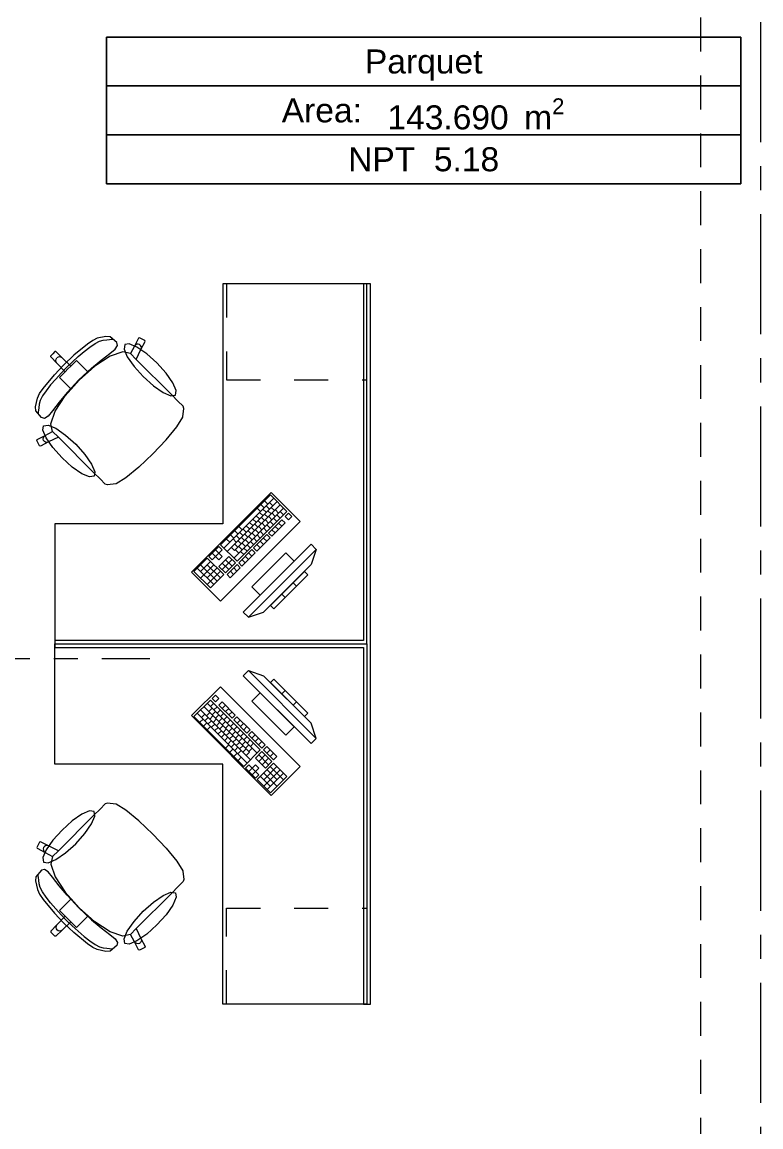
# Model space of a CAD drawing. Header units: inches. Extents: x -38 to 5698, y -33 to 92.
# Drawn here: x 105.743 to 108.82, y 18.95 to 23.55 of the extents above; entities that cross this region are included whole.
import ezdxf

# ---------------------------------------------------------------- set-up
doc = ezdxf.new("R2010")
doc.units = ezdxf.units.IN
doc.header["$MEASUREMENT"] = 0
for name, pattern in [('Hidden Line', [0.195611, 0.141111, -0.0545]), ('Punto & Raya', [0.65, 0.5, -0.075, 0, -0.075]), ('Rayas', [0.282222, 0.141111, -0.141111])]:
    doc.linetypes.add(name, pattern=pattern)
for name, color, linetype in [('02 _ ARQ _ ALB _ Ejes Generales', 7, 'Continuous'), ('02 _ ARQ _ ZON _ Espacio.3D', 7, 'Continuous'), ('08 _ STR _ EXT _ 09 Vigas', 7, 'Continuous'), ('Interior - Mobiliario', 7, 'Continuous')]:
    doc.layers.add(name, color=color, linetype=linetype)
doc.styles.add('Estilo_Generado_7', font='swisse.ttf')

msp = doc.modelspace()

# ---------------------------------------------------------------- linework, layer by layer
at = {"layer": '02 _ ARQ _ ALB _ Ejes Generales', "color": 252, "linetype": 'Punto & Raya', "lineweight": 13}
for p, q in [((108.82, 3.05), (108.82, 44.9)), ((105.2749, 20.9), (106.2749, 20.9))]:
    msp.add_line(p, q, dxfattribs=at)
at = {"layer": '02 _ ARQ _ ZON _ Espacio.3D', "color": 252, "linetype": 'Continuous', "lineweight": 13}
for p, q in [((108.7362, 23.4878), (106.0948, 23.4878)), ((106.0948, 23.4878), (106.0948, 22.8771)), ((106.0948, 23.4878), (108.7362, 23.4878)), ((106.0948, 23.2842), (106.0948, 23.4878)), ((108.7362, 22.8771), (108.7362, 23.4878)), ((108.7362, 23.4878), (108.7362, 23.2842)), ((108.7362, 23.2842), (106.0948, 23.2842)), ((106.0948, 23.2842), (108.7362, 23.2842)), ((106.0948, 23.0807), (106.0948, 23.2842)), ((108.7362, 23.2842), (108.7362, 23.0807)), ((108.7362, 23.0807), (106.0948, 23.0807)), ((106.0948, 23.0807), (108.7362, 23.0807)), ((106.0948, 22.8771), (106.0948, 23.0807)), ((108.7362, 23.0807), (108.7362, 22.8771)), ((106.0948, 22.8771), (108.7362, 22.8771)), ((108.7362, 22.8771), (106.0948, 22.8771))]:
    msp.add_line(p, q, dxfattribs=at)
at = {"layer": '08 _ STR _ EXT _ 09 Vigas', "color": 251, "linetype": 'Hidden Line', "lineweight": 13}
msp.add_line((108.57, 17.4), (108.57, 29.7), dxfattribs=at)
at = {"layer": 'Interior - Mobiliario', "color": 175, "linetype": 'Rayas', "lineweight": 13}
for p, q in [((106.5943, 22.4607), (106.5943, 22.0607)), ((106.5943, 22.0607), (107.1793, 22.0607)), ((106.5943, 19.4607), (106.5943, 19.8607)), ((106.5943, 19.8607), (107.1793, 19.8607))]:
    msp.add_line(p, q, dxfattribs=at)
at = {"layer": 'Interior - Mobiliario', "color": 175, "linetype": 'Continuous', "lineweight": 13}
for p, q in [((107.1943, 22.4607), (107.1643, 22.4607)), ((107.1643, 22.4607), (107.1643, 20.9757)), ((107.1943, 20.9757), (107.1943, 22.4607)), ((106.0371, 22.2244), (106.0154, 22.2095)), ((106.0563, 22.2334), (106.0371, 22.2244)), ((106.0467, 22.2118), (106.0655, 22.2217)), ((106.0924, 22.2411), (106.0563, 22.2334)), ((106.0655, 22.2217), (106.0803, 22.2256)), ((106.0803, 22.2256), (106.0957, 22.2268)), ((106.1092, 22.2392), (106.0924, 22.2411)), ((106.0957, 22.2268), (106.1064, 22.2288)), ((106.1064, 22.2288), (106.1145, 22.2296)), ((106.137, 22.2161), (106.1092, 22.2392)), ((106.1145, 22.2296), (106.119, 22.2304)), ((106.2284, 22.2341), (106.2114, 22.201)), ((106.2325, 22.2354), (106.2284, 22.2341)), ((106.2538, 22.2246), (106.2325, 22.2354)), ((106.2381, 22.1874), (106.2551, 22.2205)), ((106.2551, 22.2205), (106.2538, 22.2246)), ((105.8792, 22.1779), (105.8707, 22.1693)), ((105.8834, 22.1779), (105.8792, 22.1779)), ((105.9095, 22.1518), (105.8834, 22.1779)), ((106.0154, 22.2095), (105.9587, 22.1627)), ((105.9763, 22.1572), (106.001, 22.1783)), ((106.001, 22.1783), (106.0248, 22.1969)), ((106.0248, 22.1969), (106.0467, 22.2118)), ((106.1082, 22.1702), (106.1304, 22.1888)), ((106.1622, 22.1774), (106.1102, 22.1591)), ((106.1304, 22.1888), (106.1405, 22.2031)), ((106.1405, 22.2031), (106.137, 22.2161)), ((106.1941, 22.17), (106.1622, 22.1774)), ((106.2114, 22.201), (106.1941, 22.17)), ((106.2151, 22.2056), (106.2114, 22.201)), ((106.2202, 22.2085), (106.2151, 22.2056)), ((106.2186, 22.1457), (106.2381, 22.1874)), ((106.226, 22.2092), (106.2202, 22.2085)), ((106.2317, 22.2076), (106.226, 22.2092)), ((106.2363, 22.204), (106.2317, 22.2076)), ((106.2391, 22.1989), (106.2363, 22.204)), ((106.2381, 22.1874), (106.2398, 22.1931)), ((106.2398, 22.1931), (106.2391, 22.1989)), ((105.8621, 22.1608), (105.8707, 22.1693)), ((105.8621, 22.1565), (105.8621, 22.1608)), ((105.8882, 22.1305), (105.8621, 22.1565)), ((105.8838, 22.1411), (105.885, 22.1468)), ((105.885, 22.1353), (105.8838, 22.1411)), ((105.885, 22.1468), (105.8883, 22.1517)), ((105.8882, 22.1305), (105.885, 22.1353)), ((105.9222, 22.0939), (105.8882, 22.1305)), ((105.8932, 22.155), (105.8883, 22.1517)), ((105.8989, 22.1562), (105.8932, 22.155)), ((105.9047, 22.155), (105.8989, 22.1562)), ((105.9095, 22.1518), (105.9047, 22.155)), ((105.9461, 22.1178), (105.9095, 22.1518)), ((105.9587, 22.1627), (105.9165, 22.1235)), ((105.9282, 22.1118), (105.9517, 22.1346)), ((105.9697, 22.1415), (105.9461, 22.1178)), ((105.9517, 22.1346), (105.9763, 22.1572)), ((105.9909, 22.1203), (105.9697, 22.1415)), ((106.0327, 22.1096), (106.072, 22.1423)), ((106.1102, 22.1591), (106.0464, 22.1177)), ((106.072, 22.1423), (106.1082, 22.1702)), ((106.1943, 22.1699), (106.1941, 22.17)), ((106.1943, 22.1699), (106.2186, 22.1457)), ((106.3664, 21.9978), (106.2186, 22.1457)), ((105.8305, 22.0246), (105.8773, 22.0813)), ((105.8773, 22.0813), (105.9165, 22.1235)), ((105.9054, 22.0883), (105.8828, 22.0637)), ((105.8985, 22.0703), (105.9222, 22.0939)), ((105.9282, 22.1118), (105.9054, 22.0883)), ((105.9222, 22.0939), (105.9341, 22.1059)), ((105.9461, 22.1178), (105.9341, 22.1059)), ((105.9799, 22.0601), (106.0327, 22.1096)), ((106.0182, 22.0929), (105.9804, 22.0596)), ((106.0182, 22.0929), (105.9909, 22.1203)), ((106.0464, 22.1177), (106.0182, 22.0929)), ((105.8617, 22.039), (105.8431, 22.0151)), ((105.8828, 22.0637), (105.8617, 22.039)), ((105.9197, 22.0491), (105.8985, 22.0703)), ((105.9471, 22.0218), (105.9197, 22.0491)), ((105.9799, 22.0601), (105.9304, 22.0073)), ((105.9471, 22.0218), (105.9804, 22.0596)), ((105.8066, 21.9837), (105.8156, 22.0029)), ((105.8156, 22.0029), (105.8305, 22.0246)), ((105.8282, 21.9933), (105.8183, 21.9745)), ((105.8431, 22.0151), (105.8282, 21.9933)), ((105.8809, 21.9298), (105.9223, 21.9936)), ((105.9304, 22.0073), (105.8977, 21.968)), ((105.9223, 21.9936), (105.9471, 22.0218)), ((106.3919, 21.9723), (106.3664, 21.9978)), ((105.7989, 21.9476), (105.8066, 21.9837)), ((105.8008, 21.9308), (105.7989, 21.9476)), ((105.8132, 21.9443), (105.8112, 21.9336)), ((105.8144, 21.9597), (105.8132, 21.9443)), ((105.8183, 21.9745), (105.8144, 21.9597)), ((105.8977, 21.968), (105.8698, 21.9318)), ((106.4139, 21.9504), (106.3919, 21.9723)), ((106.4167, 21.9411), (106.4139, 21.9504)), ((105.8239, 21.903), (105.8008, 21.9308)), ((105.8104, 21.9255), (105.8096, 21.921)), ((105.8112, 21.9336), (105.8104, 21.9255)), ((105.8369, 21.8995), (105.8239, 21.903)), ((105.8512, 21.9096), (105.8369, 21.8995)), ((105.8698, 21.9318), (105.8512, 21.9096)), ((105.8626, 21.8778), (105.8809, 21.9298)), ((106.3869, 21.865), (106.4119, 21.905)), ((106.4119, 21.905), (106.4128, 21.9071)), ((106.4128, 21.9071), (106.4167, 21.9411)), ((105.87, 21.8459), (105.8626, 21.8778)), ((106.3434, 21.8113), (106.3869, 21.865)), ((105.8046, 21.8075), (105.8059, 21.8116)), ((105.8154, 21.7862), (105.8046, 21.8075)), ((105.8059, 21.8116), (105.839, 21.8286)), ((105.8308, 21.814), (105.8315, 21.8198)), ((105.8324, 21.8083), (105.8308, 21.814)), ((105.8315, 21.8198), (105.8344, 21.8249)), ((105.836, 21.8037), (105.8324, 21.8083)), ((105.8344, 21.8249), (105.839, 21.8286)), ((105.839, 21.8286), (105.87, 21.8459)), ((105.8943, 21.8214), (105.8526, 21.8019)), ((105.8701, 21.8457), (105.87, 21.8459)), ((105.8701, 21.8457), (105.8943, 21.8214)), ((106.0422, 21.6736), (105.8943, 21.8214)), ((106.2879, 21.7521), (106.3427, 21.8105)), ((106.3427, 21.8105), (106.3434, 21.8113)), ((105.8195, 21.7849), (105.8154, 21.7862)), ((105.8526, 21.8019), (105.8195, 21.7849)), ((105.8411, 21.8009), (105.836, 21.8037)), ((105.8469, 21.8002), (105.8411, 21.8009)), ((105.8526, 21.8019), (105.8469, 21.8002)), ((106.2879, 21.7521), (106.2295, 21.6973)), ((106.0677, 21.6481), (106.0422, 21.6736)), ((106.2287, 21.6966), (106.175, 21.6531)), ((106.2295, 21.6973), (106.2287, 21.6966)), ((106.0896, 21.6261), (106.0677, 21.6481)), ((106.0989, 21.6232), (106.0896, 21.6261)), ((106.1328, 21.6272), (106.0989, 21.6232)), ((106.135, 21.6281), (106.1328, 21.6272)), ((106.175, 21.6531), (106.135, 21.6281)), ((106.7773, 21.5812), (106.5696, 21.3735)), ((106.8459, 21.5126), (106.7773, 21.5812)), ((106.791, 21.5675), (106.5833, 21.3598)), ((106.8047, 21.5538), (106.597, 21.3461)), ((106.8184, 21.5401), (106.628, 21.3497)), ((106.7375, 21.5414), (106.7512, 21.5277)), ((106.7531, 21.557), (106.7668, 21.5433)), ((106.7598, 21.5363), (106.7736, 21.5226)), ((106.7737, 21.5502), (106.7874, 21.5365)), ((106.7805, 21.5295), (106.7942, 21.5158)), ((106.8321, 21.5263), (106.6244, 21.3186)), ((106.6381, 21.3049), (106.8459, 21.5126)), ((106.7183, 21.4948), (106.732, 21.4811)), ((106.7219, 21.5258), (106.7356, 21.5121)), ((106.7321, 21.5086), (106.7459, 21.4949)), ((106.7389, 21.488), (106.7527, 21.4743)), ((106.746, 21.5225), (106.7597, 21.5088)), ((106.7528, 21.5018), (106.7665, 21.4881)), ((106.7666, 21.5157), (106.7803, 21.502)), ((106.77, 21.4916), (106.7837, 21.4779)), ((106.7838, 21.5054), (106.7975, 21.4917)), ((106.7906, 21.4848), (106.8043, 21.4711)), ((106.7977, 21.5193), (106.8114, 21.5056)), ((106.8044, 21.4986), (106.8182, 21.4849)), ((106.8183, 21.5125), (106.832, 21.4988)), ((106.8527, 21.5058), (106.8389, 21.4919)), ((106.8389, 21.4919), (106.8526, 21.4782)), ((106.8526, 21.4782), (106.8664, 21.4921)), ((106.8664, 21.4921), (106.8527, 21.5058)), ((106.6457, 21.4496), (106.6594, 21.4359)), ((106.6629, 21.4394), (106.6766, 21.4257)), ((106.6768, 21.4532), (106.6905, 21.4395)), ((106.6906, 21.4671), (106.7043, 21.4534)), ((106.6974, 21.4465), (106.7111, 21.4327)), ((106.7045, 21.4809), (106.7182, 21.4672)), ((106.7112, 21.4603), (106.725, 21.4466)), ((106.7251, 21.4741), (106.7388, 21.4604)), ((106.7284, 21.45), (106.7421, 21.4363)), ((106.7423, 21.4639), (106.756, 21.4502)), ((106.7491, 21.4433), (106.7628, 21.4295)), ((106.7561, 21.4777), (106.7698, 21.464)), ((106.7629, 21.4571), (106.7766, 21.4434)), ((106.825, 21.4781), (106.7696, 21.4227)), ((106.7768, 21.471), (106.7905, 21.4572)), ((106.7833, 21.409), (106.8387, 21.4644)), ((106.7973, 21.4504), (106.811, 21.4367)), ((106.8112, 21.4642), (106.8249, 21.4505)), ((106.8387, 21.4644), (106.825, 21.4781)), ((106.5938, 21.3977), (106.6075, 21.384)), ((106.6111, 21.415), (106.6248, 21.4013)), ((106.6214, 21.3979), (106.6351, 21.3841)), ((106.6284, 21.4323), (106.6421, 21.4186)), ((106.6352, 21.4117), (106.6489, 21.398)), ((106.642, 21.3911), (106.6557, 21.3773)), ((106.6491, 21.4255), (106.6628, 21.4118)), ((106.6559, 21.4049), (106.6696, 21.3912)), ((106.6697, 21.4188), (106.6834, 21.405)), ((106.673, 21.3947), (106.6867, 21.3809)), ((106.6835, 21.4326), (106.6973, 21.4189)), ((106.6869, 21.4085), (106.7006, 21.3948)), ((106.7007, 21.4224), (106.7144, 21.4086)), ((106.7627, 21.4158), (106.7073, 21.3604)), ((106.7075, 21.4017), (106.7212, 21.388)), ((106.7146, 21.4362), (106.7283, 21.4225)), ((106.721, 21.3467), (106.7764, 21.4021)), ((106.7214, 21.4156), (106.7351, 21.4019)), ((106.7352, 21.4294), (106.7489, 21.4157)), ((106.7489, 21.4019), (106.7626, 21.3882)), ((106.7764, 21.4021), (106.7627, 21.4158)), ((106.7696, 21.4227), (106.7833, 21.409)), ((106.7835, 21.4365), (106.7972, 21.4228)), ((106.5627, 21.3666), (106.5211, 21.325)), ((106.5488, 21.3527), (106.5625, 21.339)), ((106.5625, 21.339), (106.5764, 21.3528)), ((106.5764, 21.3528), (106.5627, 21.3666)), ((106.5696, 21.3735), (106.6381, 21.3049)), ((106.6143, 21.3634), (106.628, 21.3497)), ((106.6282, 21.3772), (106.6419, 21.3635)), ((106.6315, 21.3531), (106.6452, 21.3394)), ((106.7004, 21.3535), (106.645, 21.2981)), ((106.6453, 21.367), (106.659, 21.3532)), ((106.6521, 21.3463), (106.6658, 21.3326)), ((106.6592, 21.3808), (106.6729, 21.3671)), ((106.947, 21.3759), (106.6641, 21.093)), ((106.666, 21.3602), (106.6797, 21.3465)), ((106.6798, 21.374), (106.6935, 21.3603)), ((106.6853, 21.0718), (106.9682, 21.3547)), ((106.6937, 21.3879), (106.7074, 21.3742)), ((106.7141, 21.3397), (106.7004, 21.3535)), ((106.7073, 21.3604), (106.721, 21.3467)), ((106.7212, 21.3742), (106.7349, 21.3605)), ((106.735, 21.3881), (106.7487, 21.3744)), ((106.9682, 21.3547), (106.947, 21.3759)), ((106.9682, 21.3547), (106.947, 21.291)), ((106.5142, 21.3181), (106.4588, 21.2627)), ((106.5279, 21.3044), (106.4864, 21.2628)), ((106.5828, 21.2495), (106.5142, 21.3181)), ((106.5211, 21.325), (106.5348, 21.3113)), ((106.5348, 21.3113), (106.5487, 21.3252)), ((106.535, 21.3389), (106.5487, 21.3252)), ((106.5625, 21.339), (106.5487, 21.3252)), ((106.5487, 21.3252), (106.5624, 21.3114)), ((106.6038, 21.3254), (106.5622, 21.2839)), ((106.5624, 21.3114), (106.5762, 21.3253)), ((106.5762, 21.3253), (106.5625, 21.339)), ((106.6175, 21.3117), (106.576, 21.2702)), ((106.5899, 21.3116), (106.6174, 21.2841)), ((106.6312, 21.298), (106.6038, 21.3254)), ((106.6587, 21.2843), (106.7141, 21.3397)), ((106.6588, 21.3119), (106.6726, 21.2982)), ((106.6727, 21.3258), (106.6864, 21.312)), ((106.6865, 21.3396), (106.7003, 21.3259)), ((106.8409, 21.3405), (106.6995, 21.1991)), ((106.7348, 21.1638), (106.8762, 21.3052)), ((106.8762, 21.3052), (106.8409, 21.3405)), ((106.4588, 21.2627), (106.5274, 21.1941)), ((106.4726, 21.2766), (106.5412, 21.208)), ((106.5416, 21.2907), (106.4862, 21.2353)), ((106.4865, 21.2904), (106.5551, 21.2218)), ((106.569, 21.2632), (106.5136, 21.2079)), ((106.5553, 21.277), (106.5138, 21.2354)), ((106.5141, 21.2905), (106.5689, 21.2357)), ((106.5622, 21.2839), (106.5897, 21.2565)), ((106.5761, 21.2977), (106.6035, 21.2703)), ((106.5897, 21.2565), (106.6312, 21.298)), ((106.6381, 21.2911), (106.5965, 21.2496)), ((106.6102, 21.2359), (106.6518, 21.2774)), ((106.6104, 21.2634), (106.6241, 21.2497)), ((106.6242, 21.2773), (106.6379, 21.2636)), ((106.6518, 21.2774), (106.6381, 21.2911)), ((106.645, 21.2981), (106.6587, 21.2843)), ((106.947, 21.291), (106.749, 21.093)), ((106.9187, 21.2627), (106.7772, 21.1213)), ((106.9328, 21.2486), (106.9187, 21.2627)), ((106.5274, 21.1941), (106.5828, 21.2495)), ((106.5965, 21.2496), (106.6102, 21.2359)), ((106.7914, 21.1072), (106.9328, 21.2486)), ((106.8715, 21.2156), (106.8857, 21.2015)), ((106.6995, 21.1991), (106.7348, 21.1638)), ((106.8244, 21.1685), (106.8385, 21.1543)), ((106.7772, 21.1213), (106.7914, 21.1072)), ((106.6641, 21.093), (106.6853, 21.0718)), ((106.6853, 21.0718), (106.749, 21.093)), ((105.8793, 20.9757), (105.8793, 20.9457)), ((107.1643, 20.9757), (105.8793, 20.9757)), ((105.8793, 20.9457), (107.1643, 20.9457)), ((107.1643, 20.9457), (107.1643, 19.4607)), ((107.1943, 20.9457), (107.1943, 20.9757)), ((107.1943, 19.4607), (107.1943, 20.9457)), ((106.6853, 20.8496), (106.6641, 20.8284)), ((106.9682, 20.5668), (106.6853, 20.8496)), ((106.6853, 20.8496), (106.749, 20.8284)), ((106.6641, 20.8284), (106.947, 20.5456)), ((106.749, 20.8284), (106.947, 20.6304)), ((106.7914, 20.8143), (106.7772, 20.8001)), ((106.7772, 20.8001), (106.9187, 20.6587)), ((106.9328, 20.6729), (106.7914, 20.8143)), ((106.5479, 20.7479), (106.5342, 20.7342)), ((106.5618, 20.7341), (106.5479, 20.7479)), ((106.7348, 20.7577), (106.6995, 20.7224)), ((106.8762, 20.6163), (106.7348, 20.7577)), ((106.8244, 20.753), (106.8385, 20.7671)), ((106.5274, 20.7273), (106.4588, 20.6588)), ((106.5136, 20.7136), (106.7214, 20.5059)), ((106.7351, 20.5196), (106.5274, 20.7273)), ((106.5275, 20.6998), (106.5412, 20.7135)), ((106.5342, 20.7342), (106.5481, 20.7203)), ((106.5481, 20.7203), (106.5618, 20.7341)), ((106.5756, 20.7202), (106.5619, 20.7065)), ((106.5619, 20.7065), (106.6173, 20.6511)), ((106.631, 20.6648), (106.5756, 20.7202)), ((106.5758, 20.6926), (106.5895, 20.7064)), ((106.6995, 20.7224), (106.8409, 20.5809)), ((106.8715, 20.7059), (106.8857, 20.72)), ((106.4588, 20.6588), (106.6665, 20.4511)), ((106.4725, 20.6725), (106.6802, 20.4648)), ((106.4862, 20.6862), (106.6939, 20.4785)), ((106.4898, 20.6552), (106.5035, 20.6689)), ((106.4999, 20.6999), (106.6903, 20.5095)), ((106.5037, 20.6413), (106.5174, 20.655)), ((106.5105, 20.662), (106.5242, 20.6757)), ((106.5207, 20.6791), (106.5344, 20.6928)), ((106.5243, 20.6481), (106.538, 20.6618)), ((106.5346, 20.6653), (106.5483, 20.679)), ((106.5413, 20.6859), (106.5551, 20.6996)), ((106.5484, 20.6514), (106.5621, 20.6652)), ((106.5552, 20.6721), (106.5689, 20.6858)), ((106.569, 20.6582), (106.5828, 20.6719)), ((106.5829, 20.6444), (106.5966, 20.6581)), ((106.5896, 20.6788), (106.6033, 20.6925)), ((106.6035, 20.665), (106.6172, 20.6787)), ((106.6173, 20.6511), (106.631, 20.6648)), ((106.6379, 20.6579), (106.6242, 20.6442)), ((106.6933, 20.6025), (106.6379, 20.6579)), ((106.9187, 20.6587), (106.9328, 20.6729)), ((106.483, 20.6345), (106.4967, 20.6482)), ((106.4986, 20.619), (106.5123, 20.6327)), ((106.5142, 20.6034), (106.5279, 20.6171)), ((106.5175, 20.6275), (106.5312, 20.6412)), ((106.5314, 20.6136), (106.5451, 20.6273)), ((106.5381, 20.6343), (106.5519, 20.648)), ((106.5452, 20.5998), (106.5589, 20.6135)), ((106.552, 20.6204), (106.5657, 20.6341)), ((106.5622, 20.6376), (106.576, 20.6513)), ((106.5658, 20.6066), (106.5796, 20.6203)), ((106.5761, 20.6237), (106.5898, 20.6375)), ((106.5899, 20.6099), (106.6037, 20.6236)), ((106.5967, 20.6305), (106.6104, 20.6442)), ((106.6038, 20.5961), (106.6175, 20.6098)), ((106.6106, 20.6167), (106.6243, 20.6304)), ((106.6242, 20.6442), (106.6796, 20.5888)), ((106.6244, 20.6028), (106.6381, 20.6166)), ((106.6381, 20.6303), (106.6518, 20.644)), ((106.6519, 20.6165), (106.6656, 20.6302)), ((106.6658, 20.6026), (106.6795, 20.6164)), ((106.8409, 20.5809), (106.8762, 20.6163)), ((106.9682, 20.5668), (106.947, 20.6304)), ((106.5591, 20.5859), (106.5728, 20.5996)), ((106.5729, 20.5721), (106.5866, 20.5858)), ((106.5797, 20.5927), (106.5934, 20.6064)), ((106.5867, 20.5582), (106.6005, 20.572)), ((106.5935, 20.5789), (106.6073, 20.5926)), ((106.6074, 20.565), (106.6211, 20.5787)), ((106.6176, 20.5822), (106.6314, 20.5959)), ((106.6212, 20.5512), (106.6349, 20.5649)), ((106.6315, 20.5684), (106.6452, 20.5821)), ((106.6383, 20.589), (106.652, 20.6027)), ((106.6453, 20.5545), (106.659, 20.5682)), ((106.6521, 20.5751), (106.6658, 20.5889)), ((106.666, 20.5613), (106.6797, 20.575)), ((106.6796, 20.5888), (106.6933, 20.6025)), ((106.7003, 20.5956), (106.6865, 20.5819)), ((106.6865, 20.5819), (106.7419, 20.5265)), ((106.7556, 20.5402), (106.7003, 20.5956)), ((106.7004, 20.568), (106.7141, 20.5817)), ((106.7142, 20.5542), (106.728, 20.5679)), ((106.947, 20.5456), (106.9682, 20.5668)), ((106.5903, 20.5272), (106.6041, 20.5409)), ((106.6006, 20.5444), (106.6143, 20.5581)), ((106.6077, 20.5099), (106.6214, 20.5236)), ((106.6144, 20.5305), (106.6282, 20.5443)), ((106.6283, 20.5167), (106.642, 20.5304)), ((106.6351, 20.5373), (106.6488, 20.551)), ((106.6489, 20.5235), (106.6626, 20.5372)), ((106.6592, 20.5407), (106.6729, 20.5544)), ((106.6628, 20.5096), (106.6765, 20.5234)), ((106.6665, 20.4511), (106.7351, 20.5196)), ((106.673, 20.5268), (106.6867, 20.5405)), ((106.6798, 20.5474), (106.6935, 20.5612)), ((106.6869, 20.513), (106.7006, 20.5267)), ((106.6937, 20.5336), (106.7074, 20.5473)), ((106.7281, 20.5403), (106.7418, 20.554)), ((106.7419, 20.5265), (106.7556, 20.5402)), ((106.7626, 20.5333), (106.7489, 20.5196)), ((106.7489, 20.5196), (106.7904, 20.478)), ((106.8041, 20.4917), (106.7626, 20.5333)), ((106.7627, 20.5057), (106.7764, 20.5194)), ((106.625, 20.4926), (106.6387, 20.5063)), ((106.6421, 20.5028), (106.6559, 20.5166)), ((106.6423, 20.4753), (106.656, 20.489)), ((106.6766, 20.4958), (106.6903, 20.5095)), ((106.742, 20.5127), (106.7146, 20.4853)), ((106.7146, 20.4853), (106.7561, 20.4437)), ((106.7283, 20.499), (106.7698, 20.4574)), ((106.7284, 20.4714), (106.7558, 20.4988)), ((106.7835, 20.4712), (106.742, 20.5127)), ((106.7423, 20.4576), (106.7697, 20.485)), ((106.7561, 20.4437), (106.7835, 20.4712)), ((106.7766, 20.4919), (106.7903, 20.5056)), ((106.7904, 20.478), (106.8041, 20.4917)), ((106.6871, 20.4578), (106.6734, 20.4441)), ((106.6734, 20.4441), (106.715, 20.4026)), ((106.701, 20.444), (106.6871, 20.4578)), ((106.6873, 20.4303), (106.701, 20.444)), ((106.7147, 20.4577), (106.701, 20.444)), ((106.701, 20.444), (106.7148, 20.4301)), ((106.7011, 20.4164), (106.7148, 20.4301)), ((106.7286, 20.4439), (106.7147, 20.4577)), ((106.7148, 20.4301), (106.7286, 20.4439)), ((106.7287, 20.4163), (106.7148, 20.4301)), ((106.7905, 20.4642), (106.7219, 20.3957)), ((106.7495, 20.3955), (106.8043, 20.4504)), ((106.7496, 20.368), (106.8182, 20.4365)), ((106.763, 20.4368), (106.8046, 20.3953)), ((106.7768, 20.4505), (106.8321, 20.3951)), ((106.8459, 20.4088), (106.7905, 20.4642)), ((106.715, 20.4026), (106.7287, 20.4163)), ((106.7219, 20.3957), (106.7773, 20.3403)), ((106.7356, 20.4094), (106.7772, 20.3678)), ((106.7493, 20.4231), (106.8047, 20.3677)), ((106.7634, 20.3541), (106.832, 20.4227)), ((106.7773, 20.3403), (106.8459, 20.4088)), ((106.0896, 20.2954), (106.0677, 20.2734)), ((106.0989, 20.2982), (106.0896, 20.2954)), ((106.1328, 20.2942), (106.0989, 20.2982)), ((106.135, 20.2933), (106.1328, 20.2942)), ((106.175, 20.2684), (106.135, 20.2933)), ((106.0422, 20.2479), (105.8943, 20.1)), ((106.0677, 20.2734), (106.0422, 20.2479)), ((106.2287, 20.2249), (106.175, 20.2684)), ((106.2295, 20.2242), (106.2287, 20.2249)), ((106.2879, 20.1693), (106.2295, 20.2242)), ((106.2879, 20.1693), (106.3427, 20.111)), ((105.8154, 20.1353), (105.8046, 20.1139)), ((105.8046, 20.1139), (105.8059, 20.1099)), ((105.8059, 20.1099), (105.839, 20.0929)), ((105.8195, 20.1366), (105.8154, 20.1353)), ((105.8526, 20.1196), (105.8195, 20.1366)), ((105.8324, 20.1131), (105.8308, 20.1075)), ((105.8308, 20.1075), (105.8315, 20.1017)), ((105.836, 20.1177), (105.8324, 20.1131)), ((105.8411, 20.1206), (105.836, 20.1177)), ((105.8469, 20.1212), (105.8411, 20.1206)), ((105.8526, 20.1196), (105.8469, 20.1212)), ((105.8943, 20.1), (105.8526, 20.1196)), ((106.3427, 20.111), (106.3434, 20.1102)), ((106.3434, 20.1102), (106.3869, 20.0565)), ((105.8315, 20.1017), (105.8344, 20.0966)), ((105.8344, 20.0966), (105.839, 20.0929)), ((105.839, 20.0929), (105.87, 20.0756)), ((105.87, 20.0756), (105.8626, 20.0436)), ((105.8701, 20.0758), (105.87, 20.0756)), ((105.8701, 20.0758), (105.8943, 20.1)), ((105.8239, 20.0185), (105.8008, 19.9907)), ((105.8369, 20.0219), (105.8239, 20.0185)), ((105.8512, 20.0119), (105.8369, 20.0219)), ((105.8698, 19.9896), (105.8512, 20.0119)), ((105.8626, 20.0436), (105.8809, 19.9917)), ((106.3869, 20.0565), (106.4119, 20.0165)), ((106.4119, 20.0165), (106.4128, 20.0143)), ((106.4128, 20.0143), (106.4167, 19.9804)), ((105.8008, 19.9907), (105.7989, 19.9739)), ((105.7989, 19.9739), (105.8066, 19.9378)), ((105.8104, 19.996), (105.8096, 20.0005)), ((105.8112, 19.9879), (105.8104, 19.996)), ((105.8132, 19.9772), (105.8112, 19.9879)), ((105.8144, 19.9618), (105.8132, 19.9772)), ((105.8977, 19.9535), (105.8698, 19.9896)), ((105.8809, 19.9917), (105.9223, 19.9278)), ((106.4139, 19.9711), (106.3919, 19.9492)), ((106.4167, 19.9804), (106.4139, 19.9711)), ((105.8066, 19.9378), (105.8156, 19.9185)), ((105.8183, 19.947), (105.8144, 19.9618)), ((105.8282, 19.9282), (105.8183, 19.947)), ((105.8431, 19.9063), (105.8282, 19.9282)), ((105.9304, 19.9142), (105.8977, 19.9535)), ((105.9223, 19.9278), (105.9471, 19.8997)), ((106.3664, 19.9237), (106.2186, 19.7758)), ((106.3919, 19.9492), (106.3664, 19.9237)), ((105.8156, 19.9185), (105.8305, 19.8968)), ((105.8305, 19.8968), (105.8773, 19.8401)), ((105.8617, 19.8825), (105.8431, 19.9063)), ((105.8828, 19.8578), (105.8617, 19.8825)), ((105.9471, 19.8997), (105.9197, 19.8723)), ((105.9799, 19.8614), (105.9304, 19.9142)), ((105.9471, 19.8997), (105.9804, 19.8619)), ((105.8773, 19.8401), (105.9165, 19.7979)), ((105.9054, 19.8331), (105.8828, 19.8578)), ((105.9222, 19.8275), (105.8882, 19.791)), ((105.9197, 19.8723), (105.8985, 19.8512)), ((105.8985, 19.8512), (105.9222, 19.8275)), ((105.9282, 19.8097), (105.9054, 19.8331)), ((105.9222, 19.8275), (105.9341, 19.8156)), ((105.9799, 19.8614), (106.0327, 19.8119)), ((106.0182, 19.8285), (105.9804, 19.8619)), ((106.0182, 19.8285), (105.9909, 19.8012)), ((106.0464, 19.8038), (106.0182, 19.8285)), ((105.8882, 19.791), (105.8621, 19.7649)), ((105.885, 19.7862), (105.8838, 19.7804)), ((105.8882, 19.791), (105.885, 19.7862)), ((105.9461, 19.8037), (105.9095, 19.7697)), ((105.9587, 19.7588), (105.9165, 19.7979)), ((105.9282, 19.8097), (105.9517, 19.7869)), ((105.9461, 19.8037), (105.9341, 19.8156)), ((105.9697, 19.78), (105.9461, 19.8037)), ((105.9517, 19.7869), (105.9763, 19.7643)), ((105.9909, 19.8012), (105.9697, 19.78)), ((106.0327, 19.8119), (106.072, 19.7792)), ((106.1102, 19.7624), (106.0464, 19.8038)), ((105.8621, 19.7649), (105.8621, 19.7607)), ((105.8621, 19.7607), (105.8707, 19.7521)), ((105.8792, 19.7436), (105.8707, 19.7521)), ((105.8834, 19.7436), (105.8792, 19.7436)), ((105.9095, 19.7697), (105.8834, 19.7436)), ((105.8838, 19.7804), (105.885, 19.7747)), ((105.885, 19.7747), (105.8883, 19.7698)), ((105.8932, 19.7665), (105.8883, 19.7698)), ((105.8989, 19.7653), (105.8932, 19.7665)), ((105.9047, 19.7664), (105.8989, 19.7653)), ((105.9095, 19.7697), (105.9047, 19.7664)), ((106.0154, 19.712), (105.9587, 19.7588)), ((105.9763, 19.7643), (106.001, 19.7432)), ((106.001, 19.7432), (106.0248, 19.7246)), ((106.072, 19.7792), (106.1082, 19.7513)), ((106.1082, 19.7513), (106.1304, 19.7327)), ((106.1622, 19.7441), (106.1102, 19.7624)), ((106.1941, 19.7515), (106.1622, 19.7441)), ((106.1943, 19.7516), (106.1941, 19.7515)), ((106.2114, 19.7205), (106.1941, 19.7515)), ((106.1943, 19.7516), (106.2186, 19.7758)), ((106.2186, 19.7758), (106.2381, 19.734)), ((106.0371, 19.6971), (106.0154, 19.712)), ((106.0248, 19.7246), (106.0467, 19.7097)), ((106.0563, 19.6881), (106.0371, 19.6971)), ((106.0467, 19.7097), (106.0655, 19.6998)), ((106.0655, 19.6998), (106.0803, 19.6959)), ((106.0803, 19.6959), (106.0957, 19.6947)), ((106.0957, 19.6947), (106.1064, 19.6927)), ((106.1064, 19.6927), (106.1145, 19.6919)), ((106.137, 19.7054), (106.1092, 19.6822)), ((106.1145, 19.6919), (106.119, 19.6911)), ((106.1304, 19.7327), (106.1405, 19.7183)), ((106.1405, 19.7183), (106.137, 19.7054)), ((106.2151, 19.7159), (106.2114, 19.7205)), ((106.2284, 19.6874), (106.2114, 19.7205)), ((106.2202, 19.713), (106.2151, 19.7159)), ((106.226, 19.7123), (106.2202, 19.713)), ((106.2317, 19.7139), (106.226, 19.7123)), ((106.2363, 19.7175), (106.2317, 19.7139)), ((106.2538, 19.6969), (106.2325, 19.6861)), ((106.2391, 19.7226), (106.2363, 19.7175)), ((106.2381, 19.734), (106.2398, 19.7284)), ((106.2381, 19.734), (106.2551, 19.7009)), ((106.2398, 19.7284), (106.2391, 19.7226)), ((106.2551, 19.7009), (106.2538, 19.6969)), ((106.0924, 19.6804), (106.0563, 19.6881)), ((106.1092, 19.6822), (106.0924, 19.6804)), ((106.2325, 19.6861), (106.2284, 19.6874)), ((107.1643, 19.4607), (107.1943, 19.4607))]:
    msp.add_line(p, q, dxfattribs=at)
at = {"layer": 'Interior - Mobiliario', "color": 175, "linetype": 'Continuous', "lineweight": 13, "flags": 128}
for points in [[(107.1793, 20.9607), (107.1793, 22.4607), (106.5793, 22.4607), (106.5793, 21.4607), (105.8793, 21.4607), (105.8793, 20.9607)], [(106.3043, 22.1306), (106.2619, 22.1687), (106.2215, 22.1968), (106.1894, 22.2104), (106.1705, 22.2075), (106.1676, 22.1886), (106.1812, 22.1565), (106.2093, 22.1161), (106.2474, 22.0737), (106.2899, 22.0355), (106.3303, 22.0075), (106.3623, 21.9939), (106.3812, 21.9968), (106.3841, 22.0157), (106.3705, 22.0477), (106.3425, 22.0881)], [(105.9094, 21.7356), (105.8713, 21.7781), (105.8432, 21.8185), (105.8296, 21.8506), (105.8325, 21.8695), (105.8514, 21.8724), (105.8835, 21.8587), (105.9238, 21.8307), (105.9663, 21.7926), (106.0045, 21.7501), (106.0325, 21.7097), (106.0461, 21.6777), (106.0432, 21.6587), (106.0243, 21.6559), (105.9923, 21.6695), (105.9519, 21.6975)], [(106.901, 21.4713), (106.7808, 21.5916), (106.4484, 21.2592), (106.5687, 21.139)], [(107.1793, 20.9607), (107.1793, 19.4607), (106.5793, 19.4607), (106.5793, 20.4607), (105.8793, 20.4607), (105.8793, 20.9607)], [(106.5687, 20.7825), (106.4484, 20.6623), (106.7808, 20.3299), (106.901, 20.4501)], [(105.9094, 20.1858), (105.8713, 20.1433), (105.8432, 20.103), (105.8296, 20.0709), (105.8325, 20.052), (105.8514, 20.0491), (105.8835, 20.0627), (105.9238, 20.0907), (105.9663, 20.1289), (106.0045, 20.1714), (106.0325, 20.2117), (106.0461, 20.2438), (106.0432, 20.2627), (106.0243, 20.2656), (105.9923, 20.252), (105.9519, 20.224)], [(106.3043, 19.7909), (106.2619, 19.7527), (106.2215, 19.7247), (106.1894, 19.7111), (106.1705, 19.714), (106.1676, 19.7329), (106.1812, 19.765), (106.2093, 19.8053), (106.2474, 19.8478), (106.2899, 19.886), (106.3303, 19.914), (106.3623, 19.9276), (106.3812, 19.9247), (106.3841, 19.9058), (106.3705, 19.8737), (106.3425, 19.8334)]]:
    msp.add_lwpolyline(points, close=True, dxfattribs=at)

# ---------------------------------------------------------------- texts
at = {"layer": '02 _ ARQ _ ZON _ Espacio.3D', "color": 252, "lineweight": 25, "char_height": 0.1, "attachment_point": 2, "style": 'Estilo_Generado_7'}
for s, insert in [('\\A1;{\\pqc;\\pt0;\\fSwis721 Ex BT|b0|i0|c238|p34;Parquet}', (107.4155, 23.436)), ('\\A1;{\\pqc;\\pt0;\\fSwis721 Ex BT|b0|i0|c238|p34;Area: }', (106.9913, 23.2325)), ('\\A1;{\\pqc;\\pt0,0.3;\\fSwis721 Ex BT|b0|i0|c238|p34;143.690\\fSwis721 Ex BT|b0|i0|c238|p34;\\A1{\\H.66x;\\S^  ;}\\fSwis721 Ex BT|b0|i0|c238|p34; m\\fSwis721 Ex BT|b0|i0|c238|p34;\\A1{\\H.66x;\\S2^  ;}}', (107.6331, 23.2325)), ('\\A1;{\\pqc;\\pt0;\\fSwis721 Ex BT|b0|i0|c238|p34;NPT  5.18}', (107.4155, 23.0289))]:
    msp.add_mtext(s, dxfattribs=dict(at, insert=insert))

doc.saveas('drawing.dxf')
